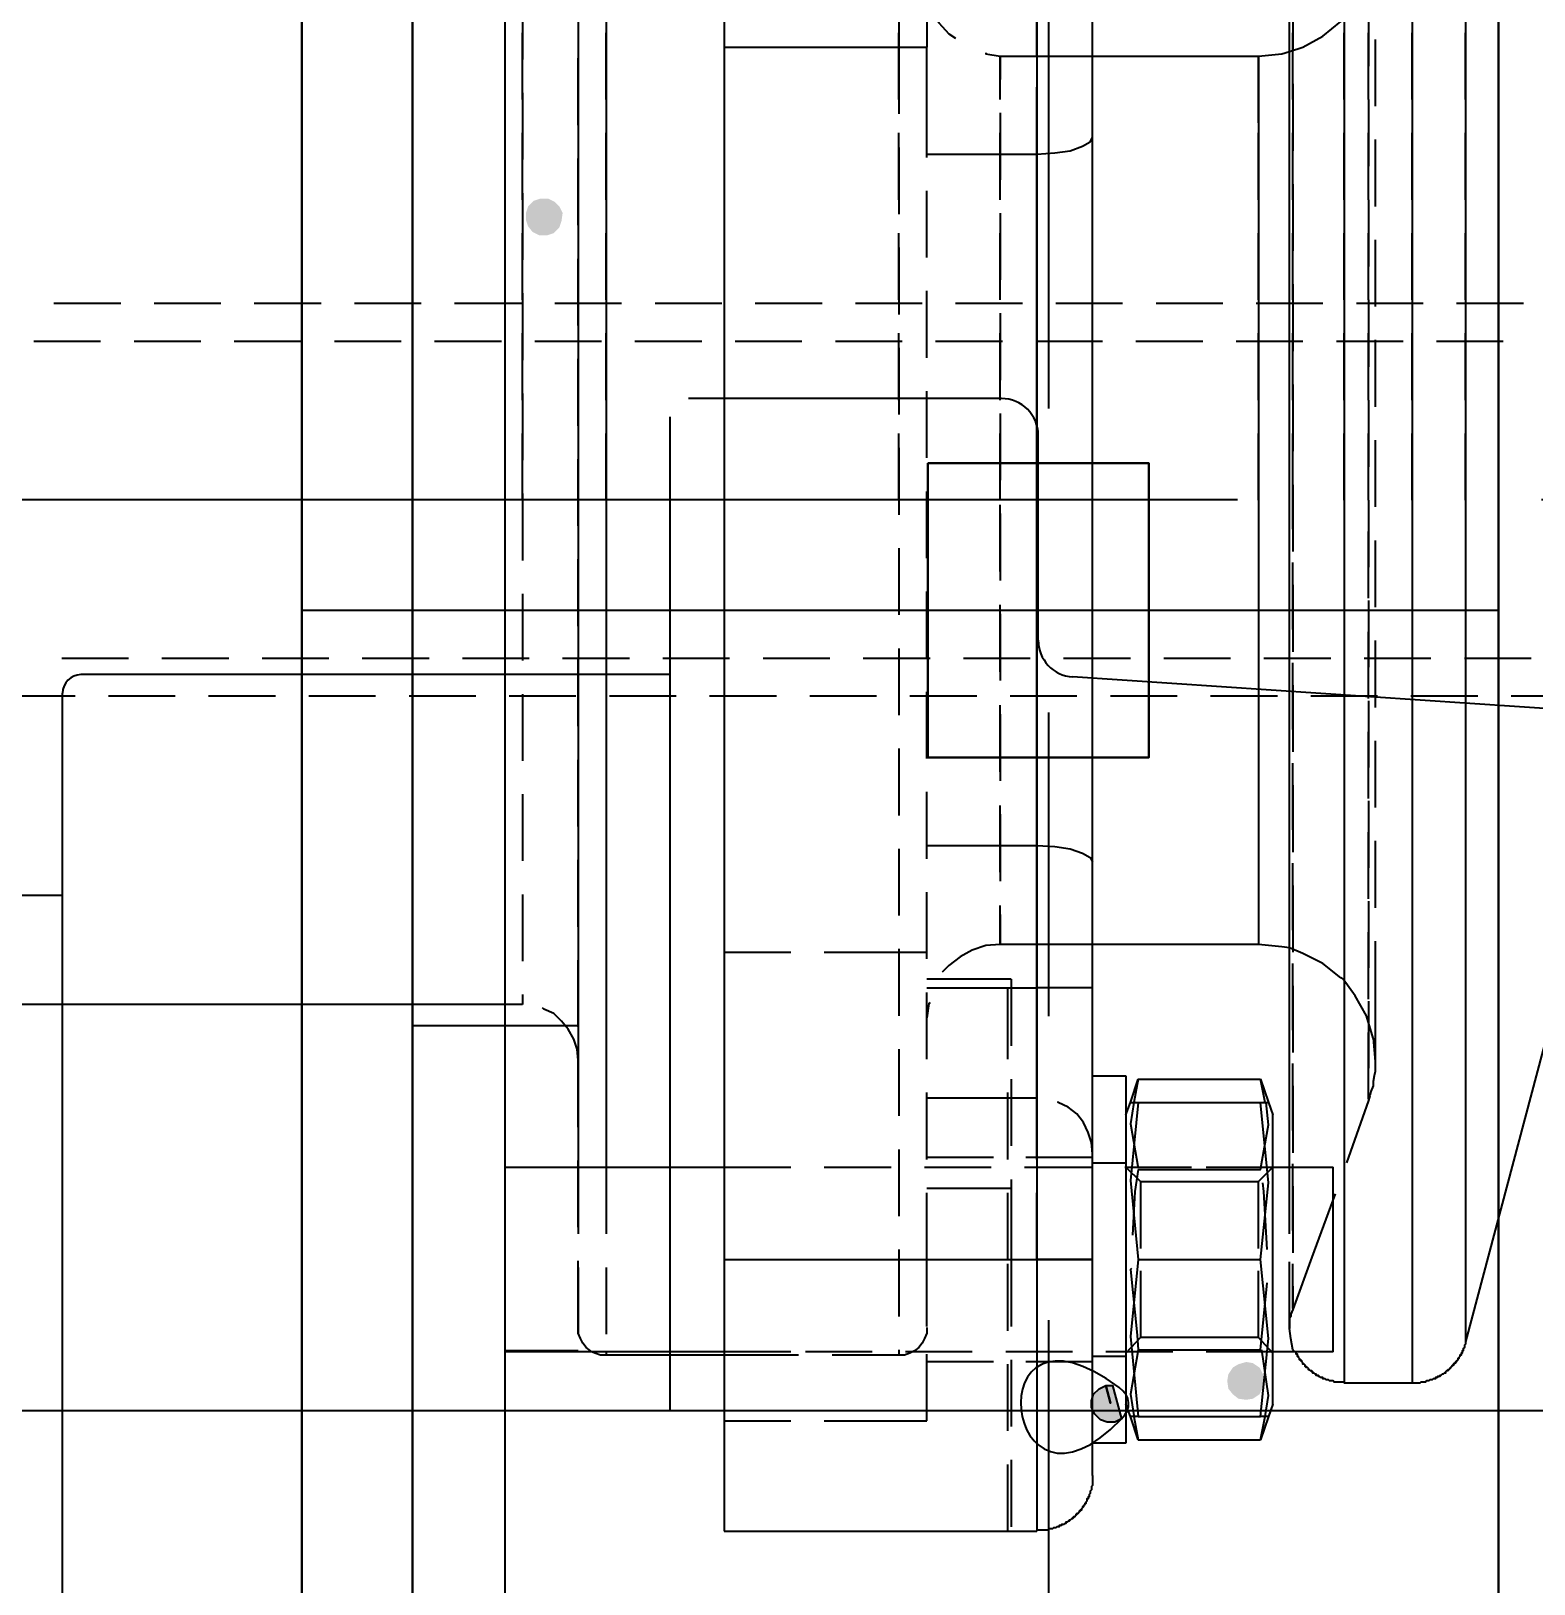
# Model space of a CAD drawing. Header units: inches. Extents: x 198356 to 209798, y -190593 to -183267.
# Drawn here: x 203785.8 to 203867.4, y -184411.7 to -184327.3 of the extents above; entities that cross this region are included whole.
import ezdxf

# ---------------------------------------------------------------- set-up
doc = ezdxf.new("R2010")
doc.units = ezdxf.units.IN
doc.header["$LTSCALE"] = 13
doc.linetypes.add('CENTER', pattern=[50.8, 31.75, -6.35, 6.35, -6.35])
doc.linetypes.add('CENTERX2', pattern=[101.6, 63.5, -12.7, 12.7, -12.7])
doc.layers.get('0').update_dxf_attribs({"color": 1, "linetype": 'CENTER'})
doc.layers.add('1', color=4, linetype='Continuous')
doc.layers.add('粗实线', color=4, linetype='Continuous')
for name, color, linetype, lineweight in [('1粗实线', 4, 'Continuous', 50), ('2细实线', 3, 'Continuous', 20), ('标注、文本', 3, 'Continuous', 25)]:
    doc.layers.add(name, color=color, linetype=linetype, lineweight=lineweight)
doc.styles.get("Standard").update_dxf_attribs({"font": 'gbenor.shx', "bigfont": 'gbcbig.shx'})
doc.dimstyles.new('英寸 1-10', dxfattribs={"dimscale": 14, "dimtxt": 3.5, "dimasz": 2, "dimexe": 1.5, "dimexo": 0.5, "dimgap": 0.5, "dimtad": 1, "dimtoh": 1, "dimdec": 0, "dimdsep": 46, "dimtxsty": 'Standard', "dimcen": 2.5, "dimclrd": 3, "dimclre": 3, "dimclrt": 3, "dimadec": 0, "dimazin": 2, "dimtfac": 1, "dimtdec": 0, "dimtmove": 0, "dimatfit": 2, "dimfxl": 1, "dimarcsym": 0})

# ---------------------------------------------------------------- blocks, each defined once
blk = doc.blocks.new('*U95')
at = {"layer": '1', "color": 1, "linetype": 'CENTERX2', "lineweight": -3, "ltscale": 0.1}
blk.add_line((-32.5, 0), (32.5, 0), dxfattribs=at)
at = {"layer": '粗实线', "lineweight": 30}
blk.add_lwpolyline([(1.5, 8), (13.5, 8), (13.5, -8), (1.5, -8)], close=True, dxfattribs=at)
blk = doc.blocks.new('*D101')
at = {"layer": '2细实线', "color": 3, "linetype": 'ByBlock', "lineweight": -2}
for p, q in [((204482.464, -183812.807), (204702.343, -183812.807)), ((204681.343, -183854.807), (204681.343, -185990.802)), ((204332.464, -186032.802), (204702.343, -186032.802)), ((201100.829, -188826.91), (201100.829, -188994.785)), ((199830.829, -188846.487), (199830.829, -188994.785)), ((201072.829, -188973.785), (199858.829, -188973.785))]:
    blk.add_line(p, q, dxfattribs=at)
at = {"layer": '2细实线', "color": 3, "linetype": 'ByBlock'}
for points in [[(204674.343, -183854.807), (204688.343, -183854.807), (204681.343, -183812.807)], [(204674.343, -185990.802), (204688.343, -185990.802), (204681.343, -186032.802)], [(199858.829, -188969.118), (199858.829, -188978.452), (199830.829, -188973.785)], [(201072.829, -188969.118), (201072.829, -188978.452), (201100.829, -188973.785)]]:
    blk.add_solid(points, dxfattribs=at)
at = {"layer": 'Defpoints', "color": 0, "linetype": 'ByBlock'}
for p in [(204475.464, -183812.807), (204325.464, -186032.802), (204681.343, -186032.802), (201100.829, -188819.91), (199830.829, -188839.487), (199830.829, -188973.785)]:
    blk.add_point(p, dxfattribs=at)
at = {"layer": '2细实线', "color": 3, "linetype": 'ByBlock', "insert": (204636.061, -185152.306), "char_height": 73.5, "attachment_point": 5, "rotation": 90}
blk.add_mtext('2220 [87]', dxfattribs=at)
at = {"layer": '2细实线', "color": 3, "linetype": 'ByBlock', "insert": (200465.829, -188941.264), "char_height": 49, "attachment_point": 5}
blk.add_mtext('1270 [50]', dxfattribs=at)
blk = doc.blocks.new('A$C1E121E43')
at = {"layer": '1', "ltscale": 5}
for points in [[(127.535, 87.686), (127.172, 87.867), (126.93, 88.169), (126.809, 88.532), (126.809, 88.895), (126.93, 89.258), (127.232, 89.56), (127.595, 89.681), (128.018, 89.681), (128.381, 89.5), (128.623, 89.258), (128.805, 88.895), (128.744, 88.472), (128.623, 88.109), (128.321, 87.806), (127.958, 87.686), (127.535, 87.686), (127.777, 88.714)], [(165.512, 26.366), (165.935, 26.487), (166.298, 26.427), (166.661, 26.185), (166.842, 25.822), (166.902, 25.459), (166.842, 25.096), (166.661, 24.733), (166.298, 24.491), (165.935, 24.431), (165.512, 24.491), (165.209, 24.733), (164.967, 25.036), (164.907, 25.459), (164.967, 25.822), (165.209, 26.185), (165.512, 26.366), (165.935, 25.459)], [(158.315, 25.217), (158.678, 25.217), (159.162, 23.403), (158.799, 23.222), (158.376, 23.222), (158.013, 23.342), (157.711, 23.645), (157.529, 24.008), (157.529, 24.371), (157.65, 24.733), (157.953, 25.036), (158.315, 25.217), (158.557, 24.25)]]:
    blk.add_hatch(color=256, dxfattribs=at).paths.add_polyline_path(points, flags=16)
for p, q in [((154.566, 114.596), (154.566, 32.051)), ((157.59, 32.051), (157.59, 114.596)), ((148.579, 110.726), (148.579, 97.905)), ((147.067, 109.577), (147.067, 97.905)), ((154.566, 97.543), (154.566, 101.171)), ((154.566, 97.361), (154.566, 100.99)), ((137.573, 97.905), (148.579, 97.905)), ((157.59, 97.422), (166.6, 97.422)), ((154.566, 92.1), (154.566, 95.728)), ((154.566, 91.919), (154.566, 95.547)), ((148.579, 86.476), (148.579, 90.104)), ((154.566, 86.476), (154.566, 90.104)), ((129.651, 82.787), (129.651, 86.416)), ((148.579, 81.034), (148.579, 84.662)), ((154.566, 81.034), (154.566, 84.662)), ((101.169, 83.997), (104.797, 83.997)), ((106.611, 83.997), (110.239, 83.997)), ((112.054, 83.997), (115.682, 83.997)), ((117.496, 83.997), (121.125, 83.997)), ((122.939, 83.997), (126.567, 83.997)), ((128.381, 83.997), (132.01, 83.997)), ((133.824, 83.997), (137.452, 83.997)), ((139.266, 83.997), (142.895, 83.997)), ((144.709, 83.997), (148.337, 83.997)), ((150.152, 83.997), (153.78, 83.997)), ((155.594, 83.997), (159.222, 83.997)), ((161.037, 83.997), (164.665, 83.997)), ((166.479, 83.997), (170.108, 83.997)), ((171.922, 83.997), (175.55, 83.997)), ((177.364, 83.997), (180.993, 83.997)), ((100.08, 81.941), (103.708, 81.941)), ((105.523, 81.941), (109.151, 81.941)), ((110.965, 81.941), (114.594, 81.941)), ((116.408, 81.941), (120.036, 81.941)), ((121.85, 81.941), (125.479, 81.941)), ((127.293, 81.941), (130.921, 81.941)), ((132.735, 81.941), (136.364, 81.941)), ((138.178, 81.941), (141.806, 81.941)), ((143.62, 81.941), (147.249, 81.941)), ((149.063, 81.941), (152.691, 81.941)), ((154.506, 81.941), (158.134, 81.941)), ((159.948, 81.941), (163.576, 81.941)), ((165.391, 81.941), (169.019, 81.941)), ((170.833, 81.941), (174.462, 81.941)), ((176.276, 81.941), (179.904, 81.941)), ((148.579, 75.591), (148.579, 79.219)), ((154.566, 75.591), (154.566, 79.219)), ((131.163, 73.293), (131.163, 76.921)), ((147.067, 73.293), (147.067, 76.921)), ((168.475, 73.293), (168.475, 76.921)), ((171.257, 73.293), (171.257, 76.921)), ((174.945, 73.293), (174.945, 76.921)), ((177.848, 73.293), (177.848, 76.921)), ((148.579, 70.148), (148.579, 73.777)), ((154.566, 70.148), (154.566, 73.777)), ((168.475, 71.721), (168.475, 73.293)), ((148.579, 64.706), (148.579, 68.334)), ((154.566, 64.706), (154.566, 68.334)), ((105.22, 64.706), (101.592, 64.706)), ((110.663, 64.706), (107.034, 64.706)), ((116.105, 64.706), (112.477, 64.706)), ((121.548, 64.706), (117.92, 64.706)), ((126.99, 64.706), (123.362, 64.706)), ((132.433, 64.706), (128.805, 64.706)), ((137.876, 64.706), (134.247, 64.706)), ((143.318, 64.706), (139.69, 64.706)), ((148.761, 64.706), (145.132, 64.706)), ((154.203, 64.706), (150.575, 64.706)), ((159.646, 64.706), (156.017, 64.706)), ((165.088, 64.706), (161.46, 64.706)), ((170.531, 64.706), (166.902, 64.706)), ((175.973, 64.706), (172.345, 64.706)), ((181.416, 64.706), (177.788, 64.706)), ((102.318, 62.65), (98.689, 62.65)), ((107.76, 62.65), (104.132, 62.65)), ((113.203, 62.65), (109.574, 62.65)), ((118.645, 62.65), (115.017, 62.65)), ((124.088, 62.65), (120.459, 62.65)), ((129.53, 62.65), (125.902, 62.65)), ((134.973, 62.65), (131.345, 62.65)), ((140.415, 62.65), (136.787, 62.65)), ((145.858, 62.65), (142.23, 62.65)), ((151.301, 62.65), (147.672, 62.65)), ((148.579, 59.263), (148.579, 62.892)), ((156.743, 62.65), (153.115, 62.65)), ((154.566, 59.263), (154.566, 62.892)), ((162.186, 62.65), (158.557, 62.65)), ((167.628, 62.65), (164, 62.65)), ((173.071, 62.65), (169.442, 62.65)), ((178.513, 62.65), (174.885, 62.65)), ((183.956, 62.65), (180.327, 62.65)), ((148.579, 53.821), (148.579, 57.449)), ((154.566, 53.821), (154.566, 57.449)), ((148.579, 48.378), (148.579, 52.007)), ((154.566, 48.378), (154.566, 52.007)), ((172.587, 48.076), (172.587, 49.83)), ((154.566, 49.104), (154.566, 45.476)), ((166.6, 49.164), (157.59, 49.164)), ((137.573, 48.741), (141.202, 48.741)), ((153.175, 47.29), (153.175, 43.661)), ((172.587, 46.201), (172.587, 48.076)), ((148.579, 42.936), (148.579, 46.564)), ((154.566, 42.936), (154.566, 46.564)), ((120.641, 45.899), (77.463, 45.899)), ((182.686, 45.778), (177.848, 27.576)), ((154.566, 43.661), (154.566, 40.033)), ((153.175, 41.847), (153.175, 38.219)), ((157.59, 42.029), (159.404, 42.029)), ((159.646, 40.577), (160.069, 41.847)), ((160.069, 41.847), (159.827, 40.577)), ((160.069, 41.847), (166.721, 41.847)), ((166.721, 41.847), (167.144, 40.577)), ((166.963, 40.577), (166.721, 41.847)), ((148.579, 37.493), (148.579, 41.121)), ((152.994, 37.493), (152.994, 41.121)), ((154.566, 37.493), (154.566, 41.121)), ((159.404, 39.912), (159.646, 40.577)), ((159.646, 40.577), (160.069, 40.577)), ((160.069, 40.577), (166.721, 40.577)), ((166.721, 40.577), (167.144, 40.577)), ((167.144, 40.577), (167.386, 39.912)), ((172.587, 40.698), (171.377, 37.312)), ((148.579, 37.614), (152.208, 37.614)), ((157.59, 37.312), (159.404, 37.312)), ((125.66, 37.07), (137.573, 37.07)), ((137.573, 37.07), (141.202, 37.07)), ((143.016, 37.07), (146.644, 37.07)), ((148.458, 37.07), (152.087, 37.07)), ((153.901, 37.07), (157.529, 37.07)), ((159.343, 37.07), (162.972, 37.07)), ((159.404, 37.07), (160.19, 36.284)), ((166.6, 36.284), (167.386, 37.07)), ((167.386, 37.07), (170.652, 37.07)), ((170.652, 32.051), (170.652, 37.07)), ((148.579, 32.051), (148.579, 35.679)), ((152.994, 32.051), (152.994, 35.679)), ((154.566, 32.051), (154.566, 35.679)), ((168.293, 33.441), (168.293, 33.744)), ((137.573, 32.051), (141.202, 32.051)), ((137.573, 32.051), (141.202, 32.051)), ((153.175, 32.051), (154.566, 32.051)), ((170.652, 27.031), (170.652, 32.051)), ((166.721, 27.152), (167.084, 30.781)), ((137.573, 27.031), (125.66, 27.031)), ((131.163, 27.031), (131.163, 26.85)), ((145.616, 27.031), (141.988, 27.031)), ((151.059, 27.031), (147.43, 27.031)), ((156.501, 27.031), (152.873, 27.031)), ((161.944, 27.031), (158.315, 27.031)), ((160.19, 27.817), (159.404, 26.971)), ((167.386, 27.031), (163.758, 27.031)), ((167.386, 26.971), (166.6, 27.817)), ((170.652, 27.031), (167.386, 27.031)), ((137.573, 26.85), (131.163, 26.85)), ((147.067, 26.85), (143.439, 26.85)), ((157.59, 26.487), (153.961, 26.487)), ((159.404, 26.789), (157.59, 26.789)), ((174.945, 25.338), (171.257, 25.338)), ((159.646, 23.524), (159.404, 24.189)), ((167.386, 24.189), (167.144, 23.524)), ((137.573, 23.282), (141.202, 23.282)), ((160.069, 22.254), (159.646, 23.524)), ((160.069, 23.524), (159.646, 23.524)), ((159.827, 23.524), (160.069, 22.254)), ((167.144, 23.524), (166.721, 22.254)), ((166.721, 22.254), (166.963, 23.524)), ((167.144, 23.524), (166.721, 23.524)), ((159.404, 22.073), (157.59, 22.073)), ((160.069, 22.254), (166.721, 22.254)), ((137.573, 17.295), (154.566, 17.295))]:
    blk.add_line(p, q, dxfattribs=at)
at = {"layer": '1', "color": 1, "linetype": 'CENTERX2', "lineweight": -3, "ltscale": 0.1}
blk.add_line((429.623, 73.323), (0, 73.323), dxfattribs=at)
at = {"layer": '1', "ltscale": 5}
for points in [[(120.641, 141.688), (120.641, 0.302), (120.641, 0)], [(125.66, 141.688), (125.66, 0.302), (125.66, 0)], [(171.257, 121.308), (171.257, 25.399), (171.257, 25.338)], [(174.945, 121.308), (174.945, 25.399), (174.945, 25.338)], [(177.848, 119.071), (177.848, 27.697), (177.848, 27.576)], [(129.651, 109.577), (129.651, 39.307), (129.651, 37.07)], [(131.163, 109.577), (131.163, 39.126), (131.163, 37.07)], [(168.293, 37.07), (168.293, 108.307), (168.293, 109.577)], [(137.573, 103.711), (137.573, 100.082), (137.573, 97.905)], [(148.579, 101.473), (148.7, 100.687), (148.882, 99.901), (149.244, 99.236), (149.789, 98.631), (150.152, 98.389)], [(168.475, 101.352), (168.475, 100.929), (168.475, 97.966), (168.475, 97.724)], [(126.628, 100.506), (126.628, 100.687), (126.628, 100.385), (126.628, 99.78), (126.628, 98.813), (126.628, 97.543), (126.628, 97.24)], [(154.566, 100.929), (154.566, 100.385), (154.566, 98.51), (154.566, 97.301)], [(172.587, 100.506), (172.587, 100.445), (172.587, 98.571), (172.587, 96.877)], [(168.293, 97.664), (169.019, 97.905), (170.108, 98.51), (171.075, 99.296), (171.317, 99.599)], [(126.628, 95.063), (126.628, 96.031), (126.628, 97.543), (126.628, 98.692)], [(131.163, 95.063), (131.163, 95.426), (131.163, 98.692)], [(137.573, 97.905), (137.573, 32.051), (154.566, 32.051)], [(147.067, 95.063), (147.067, 95.426), (147.067, 98.692)], [(147.067, 97.905), (147.067, 95.426), (147.067, 94.277)], [(148.579, 91.919), (148.579, 95.547), (148.579, 97.905)], [(168.475, 95.063), (168.475, 97.966), (168.475, 98.692)], [(171.257, 95.063), (171.257, 95.91), (171.257, 98.692)], [(172.587, 95.063), (172.587, 96.394), (172.587, 98.571), (172.587, 98.692)], [(172.95, 98.329), (172.95, 96.454), (172.95, 94.7)], [(174.945, 95.063), (174.945, 95.91), (174.945, 98.692)], [(177.848, 95.063), (177.848, 95.124), (177.848, 98.329), (177.848, 98.692)], [(129.651, 93.672), (129.651, 96.877), (129.651, 97.301)], [(151.784, 97.603), (151.784, 97.543), (152.57, 97.422)], [(152.57, 95.063), (152.57, 95.245), (152.57, 96.273), (152.57, 96.998), (152.57, 97.361), (152.57, 97.422), (152.57, 97.18), (152.57, 96.636), (152.57, 96.152)], [(152.57, 97.422), (156.199, 97.422), (157.59, 97.422)], [(166.6, 97.422), (167.87, 97.543), (168.293, 97.664)], [(166.6, 93.793), (166.6, 93.975), (166.6, 95.063), (166.6, 95.245), (166.6, 96.273), (166.6, 96.998), (166.6, 97.361), (166.6, 97.422)], [(166.6, 97.422), (166.6, 49.225), (166.6, 49.164)], [(126.628, 95.426), (126.628, 94.217), (126.628, 92.161), (126.628, 91.798)], [(154.566, 95.487), (154.566, 93.914), (154.566, 91.858)], [(168.475, 95.91), (168.475, 94.761), (168.475, 92.281)], [(172.587, 95.063), (172.587, 94.035), (172.587, 91.435)], [(152.57, 94.338), (152.57, 93.249), (152.57, 91.556), (152.57, 90.709)], [(126.628, 89.621), (126.628, 89.923), (126.628, 92.161), (126.628, 93.249)], [(131.163, 89.621), (131.163, 91.979), (131.163, 93.249)], [(147.067, 89.621), (147.067, 91.979), (147.067, 93.249)], [(152.57, 89.621), (152.57, 90.649), (152.57, 92.402), (152.57, 93.249)], [(154.566, 88.472), (154.566, 89.258), (154.566, 89.379), (154.566, 92.1), (155.534, 92.161), (156.38, 92.281), (157.045, 92.523), (157.469, 92.765), (157.59, 93.007)], [(166.6, 89.621), (166.6, 90.649), (166.6, 92.402), (166.6, 93.249)], [(168.475, 89.621), (168.475, 91.435), (168.475, 93.249)], [(171.257, 89.621), (171.257, 92.342), (171.257, 93.249)], [(172.587, 89.621), (172.587, 91.435), (172.587, 93.249)], [(172.95, 92.886), (172.95, 91.979), (172.95, 89.439), (172.95, 89.258)], [(174.945, 89.621), (174.945, 92.342), (174.945, 93.249)], [(177.848, 89.621), (177.848, 91.737), (177.848, 93.249)], [(147.067, 92.463), (147.067, 91.979), (147.067, 88.835)], [(148.579, 92.1), (152.208, 92.1), (154.566, 92.1)], [(129.651, 88.23), (129.651, 90.104), (129.651, 91.858)], [(168.475, 90.467), (168.475, 87.988), (168.475, 86.839)], [(126.628, 89.984), (126.628, 89.923), (126.628, 87.444), (126.628, 86.355)], [(154.566, 90.044), (154.566, 88.472), (154.566, 86.416)], [(172.587, 89.621), (172.587, 88.714), (172.587, 85.992)], [(152.57, 88.895), (152.57, 87.504), (152.57, 85.267)], [(126.628, 84.178), (126.628, 84.843), (126.628, 87.444), (126.628, 87.806)], [(131.163, 84.178), (131.163, 84.722), (131.163, 87.806)], [(147.067, 84.178), (147.067, 84.722), (147.067, 87.806)], [(152.57, 84.178), (152.57, 86.355), (152.57, 87.806)], [(166.6, 84.178), (166.6, 86.355), (166.6, 87.806)], [(168.475, 84.178), (168.475, 84.42), (168.475, 87.806)], [(171.257, 84.178), (171.257, 84.964), (171.257, 87.806)], [(172.587, 84.178), (172.587, 85.811), (172.587, 87.806)], [(174.945, 84.178), (174.945, 84.964), (174.945, 87.806)], [(177.848, 84.178), (177.848, 84.541), (177.848, 87.806)], [(147.067, 87.02), (147.067, 84.722), (147.067, 83.392)], [(154.566, 83.815), (154.566, 86.476), (154.566, 87.444)], [(172.95, 87.444), (172.95, 86.718), (172.95, 83.936), (172.95, 83.815)], [(126.628, 84.541), (126.628, 82.062), (126.628, 80.913)], [(154.566, 84.601), (154.566, 82.485), (154.566, 80.973)], [(168.475, 85.025), (168.475, 84.42), (168.475, 81.396)], [(172.587, 84.178), (172.587, 82.787), (172.587, 80.55)], [(152.57, 83.452), (152.57, 82.727), (152.57, 80.126), (152.57, 79.824)], [(126.628, 78.736), (126.628, 79.219), (126.628, 82.062), (126.628, 82.364)], [(131.163, 78.736), (131.163, 80.973), (131.163, 82.364)], [(147.067, 78.736), (147.067, 80.973), (147.067, 82.364)], [(152.57, 78.736), (152.57, 78.796), (152.57, 81.457), (152.57, 82.364)], [(154.566, 78.373), (154.566, 80.247), (154.566, 82.001)], [(166.6, 78.736), (166.6, 78.796), (166.6, 81.457), (166.6, 82.364)], [(168.475, 78.736), (168.475, 80.731), (168.475, 82.364)], [(171.257, 78.736), (171.257, 81.094), (171.257, 82.364)], [(172.587, 78.736), (172.587, 79.703), (172.587, 82.364)], [(172.95, 82.001), (172.95, 80.973), (172.95, 78.373)], [(174.945, 78.736), (174.945, 81.094), (174.945, 82.364)], [(177.848, 78.736), (177.848, 80.852), (177.848, 82.364)], [(147.067, 81.578), (147.067, 80.973), (147.067, 77.949)], [(129.651, 77.345), (129.651, 79.038), (129.651, 80.973)], [(168.475, 79.582), (168.475, 77.042), (168.475, 75.954)], [(126.628, 79.098), (126.628, 76.317), (126.628, 75.47)], [(154.566, 79.159), (154.566, 76.075), (154.566, 75.531)], [(172.587, 78.736), (172.587, 76.498), (172.587, 75.107)], [(152.57, 78.01), (152.57, 77.466), (152.57, 74.684), (152.57, 74.382)], [(126.628, 73.293), (126.628, 76.317), (126.628, 76.921)], [(152.57, 73.293), (152.57, 76.075), (152.57, 76.921)], [(166.6, 73.293), (166.6, 76.075), (166.6, 76.921)], [(172.587, 73.293), (172.587, 76.498), (172.587, 76.921)], [(147.067, 76.135), (147.067, 73.293), (147.067, 72.507)], [(154.566, 72.93), (154.566, 73.837), (154.566, 76.559)], [(172.95, 76.559), (172.95, 74.865), (172.95, 72.93)], [(129.651, 71.902), (129.651, 75.228), (129.651, 75.531)], [(126.628, 73.656), (126.628, 73.293), (126.628, 70.33), (126.628, 70.027)], [(154.566, 73.716), (154.566, 72.809), (154.566, 70.088)], [(168.475, 74.14), (168.475, 73.293), (168.475, 70.511)], [(152.57, 69.423), (152.57, 70.572), (152.57, 73.051)], [(152.57, 72.567), (152.57, 71.963), (152.57, 69.181), (152.57, 68.939)], [(172.587, 73.293), (172.587, 70.148), (172.587, 69.665)], [(154.566, 67.488), (154.566, 70.572), (154.566, 71.116)], [(172.587, 67.971), (172.587, 70.148), (172.587, 71.6)], [(172.95, 71.116), (172.95, 68.697), (172.95, 67.488)], [(129.651, 66.46), (129.651, 67.609), (129.651, 70.088)], [(147.067, 70.693), (147.067, 69.483), (147.067, 67.064)], [(168.475, 66.278), (168.475, 69.604), (168.475, 69.907)], [(168.475, 68.697), (168.475, 65.915), (168.475, 65.069)], [(126.628, 68.213), (126.628, 67.427), (126.628, 64.585)], [(152.57, 63.98), (152.57, 65.19), (152.57, 67.609)], [(154.566, 68.274), (154.566, 66.339), (154.566, 64.645)], [(172.587, 67.85), (172.587, 66.943), (172.587, 64.222)], [(152.57, 67.125), (152.57, 66.52), (152.57, 63.92), (152.57, 63.496)], [(172.587, 62.529), (172.587, 63.859), (172.587, 66.157)], [(147.067, 65.25), (147.067, 61.924), (147.067, 61.622)], [(154.566, 62.045), (154.566, 64.162), (154.566, 65.673)], [(172.95, 65.673), (172.95, 62.71), (172.95, 62.045)], [(129.651, 61.017), (129.651, 63.859), (129.651, 64.645)], [(168.475, 60.836), (168.475, 62.226), (168.475, 64.464)], [(126.628, 62.771), (126.628, 61.803), (126.628, 59.203), (126.628, 59.142)], [(154.566, 62.831), (154.566, 60.17), (154.566, 59.203)], [(168.475, 63.255), (168.475, 62.226), (168.475, 59.626)], [(152.57, 58.538), (152.57, 60.291), (152.57, 62.166)], [(152.57, 61.682), (152.57, 61.44), (152.57, 59.142), (152.57, 58.054)], [(172.587, 62.408), (172.587, 60.836), (172.587, 58.78)], [(154.566, 56.603), (154.566, 58.175), (154.566, 60.231)], [(172.587, 57.086), (172.587, 57.933), (172.587, 60.715)], [(172.95, 60.231), (172.95, 59.929), (172.95, 57.207), (172.95, 56.603)], [(129.651, 55.574), (129.651, 56.542), (129.651, 59.203)], [(147.067, 59.808), (147.067, 58.235), (147.067, 56.179)], [(168.475, 55.393), (168.475, 58.659), (168.475, 59.021)], [(154.566, 58.175), (154.566, 57.389), (154.566, 57.268), (154.566, 54.546), (155.534, 54.486), (156.38, 54.365), (157.045, 54.123), (157.469, 53.881), (157.59, 53.639)], [(168.475, 57.812), (168.475, 55.212), (168.475, 54.184)], [(126.628, 57.328), (126.628, 56.723), (126.628, 54.486), (126.628, 53.7)], [(152.57, 53.095), (152.57, 54.244), (152.57, 55.998), (152.57, 56.723)], [(172.587, 56.965), (172.587, 55.212), (172.587, 53.337)], [(152.57, 56.24), (152.57, 55.091), (152.57, 53.397), (152.57, 52.611)], [(172.587, 51.644), (172.587, 52.611), (172.587, 55.212), (172.587, 55.272)], [(147.067, 54.365), (147.067, 51.22), (147.067, 50.737)], [(148.579, 54.546), (152.208, 54.546), (154.566, 54.546), (154.566, 50.918)], [(154.566, 51.16), (154.566, 52.732), (154.566, 54.788)], [(172.95, 54.788), (172.95, 54.667), (172.95, 52.309), (172.95, 51.16)], [(129.651, 50.132), (129.651, 53.095), (129.651, 53.76)], [(168.475, 49.951), (168.475, 51.886), (168.475, 53.579)], [(168.475, 52.369), (168.475, 51.886), (168.475, 48.741)], [(126.628, 51.886), (126.628, 50.616), (126.628, 49.104), (126.628, 48.257)], [(172.587, 51.523), (172.587, 50.253), (172.587, 48.076), (172.587, 47.894)], [(152.57, 50.797), (152.57, 50.011), (152.57, 49.467), (152.57, 49.225), (152.57, 49.285), (152.57, 49.648), (152.57, 50.374), (152.57, 51.281)], [(152.57, 49.164), (151.784, 49.104), (151.059, 48.862), (150.393, 48.499), (149.789, 48.015), (149.426, 47.653)], [(157.59, 49.164), (153.961, 49.164), (152.57, 49.164)], [(154.566, 45.717), (154.566, 46.201), (154.566, 48.136), (154.566, 49.346)], [(168.293, 48.983), (167.87, 49.043), (166.6, 49.164)], [(172.829, 44.085), (172.466, 45.294), (171.861, 46.383), (171.196, 47.29), (171.075, 47.35), (170.108, 48.136), (169.019, 48.681), (168.293, 48.983)], [(172.95, 49.346), (172.95, 48.318), (172.95, 46.685), (172.95, 45.717), (172.95, 45.294), (172.95, 44.266)], [(129.651, 44.689), (129.651, 46.564), (129.651, 48.318)], [(143.016, 48.741), (146.644, 48.741), (148.579, 48.741)], [(147.067, 48.922), (147.067, 47.894), (147.067, 45.294)], [(168.475, 44.508), (168.475, 45.717), (168.475, 48.136)], [(153.175, 47.29), (149.547, 47.29), (148.579, 47.29)], [(126.628, 46.443), (126.628, 46.262), (126.628, 45.959), (126.628, 45.899)], [(148.579, 46.806), (152.208, 46.806), (154.566, 46.806)], [(152.994, 42.936), (152.994, 46.564), (152.994, 46.806)], [(154.566, 46.806), (154.566, 45.052), (154.566, 43.601), (154.566, 43.178)], [(157.59, 46.806), (157.227, 46.806), (156.501, 46.806), (155.836, 46.806), (155.171, 46.806), (154.566, 46.806)], [(168.475, 46.927), (168.475, 45.717), (168.475, 43.299)], [(126.628, 45.899), (122.999, 45.899), (120.641, 45.899)], [(129.651, 42.875), (129.591, 43.48), (129.409, 44.024), (129.107, 44.568), (128.744, 44.992), (128.321, 45.415), (127.777, 45.657), (127.716, 45.717)], [(148.761, 46.02), (148.7, 45.959), (148.579, 45.173)], [(172.587, 46.08), (172.587, 44.508), (172.587, 43.178), (172.587, 42.452)], [(125.66, 44.75), (122.032, 44.75), (120.641, 44.75)], [(129.651, 44.75), (126.023, 44.75), (125.66, 44.75)], [(154.566, 41.363), (154.566, 41.061), (154.566, 40.819), (154.566, 40.94), (154.566, 41.363), (154.566, 42.15), (154.566, 43.178), (154.566, 43.903)], [(172.587, 40.759), (172.587, 40.819), (172.587, 41.303), (172.587, 42.089), (172.587, 43.178), (172.587, 44.387)], [(172.829, 44.085), (172.95, 42.815), (172.95, 42.573), (172.95, 42.27), (172.889, 42.029), (172.829, 41.726), (172.829, 41.484), (172.708, 41.182), (172.647, 40.94), (172.587, 40.698)], [(172.95, 44.266), (172.95, 43.48), (172.95, 42.996), (172.95, 42.815)], [(147.067, 43.48), (147.067, 41.847), (147.067, 39.852)], [(129.651, 39.247), (129.651, 40.88), (129.651, 42.875)], [(168.475, 39.065), (168.475, 40.335), (168.475, 42.694)], [(159.404, 42.029), (159.404, 22.314), (159.404, 22.073)], [(168.475, 41.484), (168.475, 40.335), (168.475, 37.977), (168.475, 37.856)], [(154.566, 40.819), (150.938, 40.819), (148.579, 40.819)], [(157.59, 37.795), (157.529, 38.4), (157.348, 38.944), (157.106, 39.489), (156.743, 39.973), (156.259, 40.335), (155.715, 40.577), (155.715, 40.638)], [(159.827, 40.577), (159.646, 39.428), (160.069, 37.009)], [(160.069, 40.577), (159.646, 36.344), (160.069, 32.051), (166.721, 32.051), (167.144, 36.223), (166.721, 40.577)], [(160.069, 36.949), (163.697, 36.949), (166.721, 36.949), (167.144, 39.368), (167.023, 40.577)], [(167.386, 32.051), (167.386, 39.791), (167.386, 39.912)], [(147.067, 38.037), (147.067, 36.647), (147.067, 34.409)], [(154.566, 38.219), (154.566, 34.59), (154.566, 32.051)], [(129.651, 33.804), (129.651, 34.046), (129.651, 36.042), (129.651, 37.433)], [(153.961, 37.614), (154.022, 37.614), (157.59, 37.614)], [(168.475, 33.623), (168.475, 34.046), (168.475, 35.86), (168.475, 37.251)], [(129.651, 37.07), (129.651, 36.828), (129.651, 34.59), (129.651, 33.441)], [(131.163, 37.07), (131.163, 36.647), (131.163, 34.409), (131.163, 33.441)], [(153.175, 36.405), (153.175, 32.776), (153.175, 32.051), (154.566, 32.051)], [(160.069, 36.949), (159.888, 35.739), (159.767, 33.381)], [(160.19, 36.284), (160.19, 36.042), (160.19, 35.498), (160.19, 34.711), (160.19, 33.744), (160.19, 32.655)], [(160.19, 36.284), (163.818, 36.284), (166.6, 36.284)], [(163.758, 37.07), (164.786, 37.07), (167.386, 37.07)], [(166.6, 32.655), (166.6, 33.26), (166.6, 33.744), (166.6, 34.711), (166.6, 35.498), (166.6, 36.042), (166.6, 36.284)], [(168.293, 33.744), (168.293, 34.046), (168.293, 36.042), (168.293, 37.07)], [(148.579, 35.921), (152.208, 35.921), (153.175, 35.921)], [(167.084, 32.595), (166.902, 35.739), (166.842, 36.223)], [(168.475, 36.042), (168.475, 35.86), (168.475, 34.046), (168.475, 32.534), (168.475, 32.413)], [(170.773, 35.618), (169.503, 32.172), (168.475, 29.329)], [(147.067, 32.595), (147.067, 32.474), (147.067, 30.781), (147.067, 29.39), (147.067, 28.966)], [(129.651, 28.422), (129.651, 28.362), (129.651, 28.483), (129.651, 28.966), (129.651, 29.813), (129.651, 30.902), (129.651, 31.99)], [(129.651, 31.627), (129.651, 30.962), (129.651, 29.571), (129.651, 28.483), (129.651, 27.999)], [(131.163, 31.627), (131.163, 30.781), (131.163, 29.39), (131.163, 28.241), (131.163, 27.999)], [(137.573, 32.051), (137.573, 17.477), (137.573, 17.295)], [(143.016, 32.051), (146.644, 32.051), (148.579, 32.051)], [(143.016, 32.051), (146.644, 32.051), (148.579, 32.051)], [(148.579, 28.422), (148.579, 28.725), (148.579, 30.357), (148.579, 32.051)], [(152.994, 32.051), (156.622, 32.051), (157.59, 32.051)], [(152.994, 28.18), (152.994, 29.813), (152.994, 31.809)], [(153.175, 32.051), (153.175, 29.874), (153.175, 28.422)], [(157.59, 32.051), (157.529, 32.051), (157.348, 32.051), (157.106, 32.051), (156.743, 32.051), (156.259, 32.051), (155.715, 32.051), (155.171, 32.051), (154.566, 32.051)], [(157.59, 32.051), (157.529, 32.051), (157.348, 32.051), (157.106, 32.051), (156.743, 32.051), (156.259, 32.051), (155.715, 32.051), (155.171, 32.051), (154.566, 32.051)], [(154.566, 32.051), (154.566, 29.874), (154.566, 28.422)], [(157.59, 32.051), (155.171, 32.051), (154.566, 32.051)], [(154.566, 32.051), (154.566, 17.477), (154.566, 17.295)], [(157.59, 20.319), (157.59, 29.995), (157.59, 32.051)], [(160.069, 32.051), (159.646, 27.878), (160.069, 23.524)], [(159.706, 31.567), (159.646, 31.506), (160.009, 27.938), (160.069, 27.152)], [(160.069, 23.524), (166.721, 23.524), (167.144, 27.757), (166.721, 32.051)], [(160.19, 31.446), (160.19, 30.841), (160.19, 30.357), (160.19, 29.39), (160.19, 28.604), (160.19, 28.059), (160.19, 27.817)], [(166.6, 27.817), (166.6, 28.059), (166.6, 28.604), (166.6, 29.39), (166.6, 30.357), (166.6, 31.446)], [(167.386, 24.189), (167.386, 30.478), (167.386, 32.051)], [(168.475, 29.329), (168.414, 29.208), (168.354, 29.087), (168.354, 28.966), (168.293, 28.846), (168.293, 28.725), (168.293, 28.604), (168.293, 28.483), (168.293, 28.301), (168.293, 28.483), (168.293, 28.966), (168.293, 29.753), (168.293, 30.902), (168.293, 31.93)], [(168.475, 30.599), (168.475, 30.357), (168.475, 29.692), (168.475, 29.39), (168.475, 29.692), (168.475, 30.357), (168.475, 31.264), (168.475, 31.809)], [(130.377, 27.031), (130.316, 27.092), (130.075, 27.273), (129.893, 27.515), (129.772, 27.757), (129.651, 28.059), (129.651, 28.362)], [(148.579, 28.362), (148.579, 28.059), (148.458, 27.757), (148.337, 27.515), (148.156, 27.273), (147.914, 27.092), (147.672, 26.971), (147.37, 26.85), (147.067, 26.85)], [(168.535, 27.031), (168.475, 27.152), (168.354, 27.757), (168.293, 28.301)], [(129.651, 27.092), (126.023, 27.092), (125.66, 27.092)], [(131.163, 26.85), (130.861, 26.85), (130.558, 26.971), (130.377, 27.031)], [(141.202, 27.031), (140.174, 27.031), (137.573, 27.031)], [(147.067, 27.152), (147.067, 27.031), (147.067, 26.85)], [(160.069, 27.152), (159.646, 24.733), (159.827, 23.584)], [(160.069, 27.152), (163.697, 27.152), (166.721, 27.152)], [(166.6, 27.817), (162.972, 27.817), (160.19, 27.817)], [(166.963, 23.524), (167.144, 24.673), (166.782, 27.152)], [(171.257, 25.338), (171.257, 25.399), (170.773, 25.399), (170.712, 25.399), (170.652, 25.459), (170.47, 25.459), (170.41, 25.52), (170.289, 25.52), (170.229, 25.58), (170.108, 25.58), (170.108, 25.64), (169.987, 25.64), (169.926, 25.701), (169.866, 25.701), (169.866, 25.761), (169.745, 25.761), (169.745, 25.822), (169.684, 25.822), (169.624, 25.882), (169.563, 25.882), (169.563, 25.943), (169.503, 25.943), (169.503, 26.003), (169.442, 26.003), (169.382, 26.064), (169.321, 26.064), (169.321, 26.124), (169.261, 26.185), (169.2, 26.185), (169.2, 26.245), (169.14, 26.245), (169.14, 26.306), (169.08, 26.366), (169.019, 26.366), (169.019, 26.427), (168.959, 26.487), (168.959, 26.548), (168.898, 26.548), (168.898, 26.608), (168.838, 26.608), (168.838, 26.668), (168.777, 26.729), (168.777, 26.789), (168.717, 26.789), (168.717, 26.91), (168.656, 26.91), (168.656, 26.971), (168.596, 27.031), (168.596, 27.092)], [(177.848, 27.576), (177.848, 27.455), (177.788, 27.394), (177.788, 27.273), (177.727, 27.213), (177.727, 27.092), (177.667, 27.092), (177.667, 26.971), (177.606, 26.971), (177.606, 26.85), (177.546, 26.85), (177.546, 26.789), (177.485, 26.729), (177.485, 26.668), (177.425, 26.668), (177.425, 26.608), (177.364, 26.548), (177.364, 26.487), (177.304, 26.487), (177.304, 26.427), (177.243, 26.427), (176.941, 26.064), (176.881, 26.064), (176.881, 26.003), (176.82, 26.003), (176.76, 25.943), (176.76, 25.882), (176.699, 25.882), (176.639, 25.822), (176.578, 25.822), (176.518, 25.761), (176.457, 25.761), (176.457, 25.701), (176.336, 25.701), (176.336, 25.64), (176.215, 25.64), (176.215, 25.58), (176.094, 25.58), (176.034, 25.52), (175.913, 25.52), (175.852, 25.459), (175.732, 25.459), (175.671, 25.399), (175.429, 25.399), (175.369, 25.338), (174.945, 25.338)], [(141.625, 26.85), (137.997, 26.85), (137.573, 26.85)], [(148.579, 23.282), (148.579, 23.463), (148.579, 23.947), (148.579, 24.794), (148.579, 25.882), (148.579, 26.91)], [(152.208, 26.487), (152.147, 26.487), (148.579, 26.487)], [(152.994, 22.738), (152.994, 23.645), (152.994, 25.58), (152.994, 26.366)], [(153.175, 26.608), (153.175, 25.64), (153.175, 23.766), (153.175, 22.98)], [(154.566, 26.608), (154.566, 25.64), (154.566, 23.766), (154.566, 22.98)], [(143.016, 23.282), (146.644, 23.282), (148.579, 23.282)], [(153.175, 21.165), (153.175, 20.5), (153.175, 19.291), (153.175, 18.323), (153.175, 17.658), (153.175, 17.537)], [(154.566, 21.165), (154.566, 20.5), (154.566, 19.291), (154.566, 18.323), (154.566, 17.658), (154.566, 17.537)], [(152.994, 17.295), (152.994, 18.021), (152.994, 19.049), (152.994, 20.319), (152.994, 20.924)], [(157.59, 20.319), (157.59, 19.835), (157.59, 19.775), (157.529, 19.714), (157.529, 19.533), (157.469, 19.472), (157.469, 19.351), (157.408, 19.291), (157.408, 19.17), (157.348, 19.17), (157.348, 19.049), (157.287, 19.049), (157.287, 18.928), (157.227, 18.868), (157.227, 18.807), (157.166, 18.807), (157.166, 18.747), (157.106, 18.686), (157.106, 18.626), (157.045, 18.626), (157.045, 18.565), (156.985, 18.505), (156.985, 18.444), (156.924, 18.444), (156.924, 18.384), (156.864, 18.384), (156.864, 18.323), (156.804, 18.263), (156.743, 18.263), (156.743, 18.202), (156.683, 18.202), (156.683, 18.142), (156.622, 18.081), (156.562, 18.081), (156.562, 18.021), (156.501, 18.021), (156.501, 17.96), (156.441, 17.96), (156.38, 17.9), (156.32, 17.9), (156.32, 17.839), (156.259, 17.839), (156.199, 17.779), (156.138, 17.779), (156.138, 17.719), (156.078, 17.719), (156.017, 17.658), (155.896, 17.658), (155.896, 17.598), (155.776, 17.598), (155.776, 17.537), (155.655, 17.537), (155.594, 17.477), (155.473, 17.477), (155.413, 17.416), (155.231, 17.416), (155.171, 17.356), (154.687, 17.356), (154.566, 17.356)]]:
    blk.add_lwpolyline(points, dxfattribs=at)
blk.add_lwpolyline([(158.315, 25.217), (158.678, 25.217), (159.162, 23.403), (158.799, 23.222), (158.376, 23.222), (158.013, 23.342), (157.711, 23.645), (157.529, 24.008), (157.529, 24.371), (157.65, 24.733), (157.953, 25.036), (158.315, 25.217), (158.557, 24.25), (158.315, 25.217)], close=True, dxfattribs=at)
for points in [[(120.641, 141.204), (120.641, 94.237), (120.641, 47.27), (120.641, 0.302)], [(125.66, 141.204), (125.66, 94.237), (125.66, 47.27), (125.66, 0.302)], [(171.257, 121.248), (171.257, 89.298), (171.257, 57.348), (171.257, 25.399)], [(174.945, 121.248), (174.945, 89.298), (174.945, 57.348), (174.945, 25.399)], [(177.848, 118.95), (177.848, 88.532), (177.848, 58.114), (177.848, 27.697)], [(168.293, 38.34), (168.293, 61.662), (168.293, 84.984), (168.293, 108.307)], [(129.651, 107.339), (129.651, 84.662), (129.651, 61.985), (129.651, 39.307)], [(131.163, 107.521), (131.163, 84.722), (131.163, 61.924), (131.163, 39.126)], [(166.6, 97.18), (166.6, 81.195), (166.6, 65.21), (166.6, 49.225)], [(159.404, 41.787), (159.404, 35.296), (159.404, 28.805), (159.404, 22.314)], [(167.386, 33.623), (167.386, 35.679), (167.386, 37.735), (167.386, 39.791)], [(157.529, 32.051), (156.743, 32.051), (155.957, 32.051), (155.171, 32.051)], [(167.386, 24.31), (167.386, 26.366), (167.386, 28.422), (167.386, 30.478)], [(137.573, 29.753), (137.573, 25.661), (137.573, 21.569), (137.573, 17.477)], [(154.566, 29.753), (154.566, 25.661), (154.566, 21.569), (154.566, 17.477)], [(157.59, 20.5), (157.59, 23.665), (157.59, 26.83), (157.59, 29.995)], [(177.243, 26.366), (177.143, 26.265), (177.042, 26.165), (176.941, 26.064)], [(171.136, 25.399), (171.015, 25.399), (170.894, 25.399), (170.773, 25.399)], [(157.59, 20.198), (157.59, 20.077), (157.59, 19.956), (157.59, 19.835)], [(155.11, 17.356), (154.969, 17.356), (154.828, 17.356), (154.687, 17.356)]]:
    blk.add_open_spline(points, degree=3, dxfattribs=at)
blk.add_open_spline([(159.041, 25.096), (159.701, 24.606), (159.701, 23.97), (159.162, 23.403), (152.691, 16.594), (151.119, 30.974), (159.041, 25.096)], degree=3, knots=[0, 0, 0, 0, 1, 1, 1, 1.594177, 1.594177, 1.594177, 1.594177], dxfattribs=at)

msp = doc.modelspace()

# ---------------------------------------------------------------- linework, layer by layer
for centre, start, end in [((203838.464, -184349.302), 360, 90), ((203842.464, -184360.431), 180, 266.18593)]:
    msp.add_arc(centre, 2, start, end)
at = {"layer": '1', "color": 1, "linetype": 'CENTERX2', "lineweight": -3, "ltscale": 0.1}
for q in [(203841.046, -183847.807), (203841.046, -184182.807)]:
    msp.add_line((203841.046, -185932.802), q, dxfattribs=at)
at = {"layer": '标注、文本', "color": 4, "lineweight": 30}
msp.add_line((203800.464, -183841.807), (203800.464, -185932.802), dxfattribs=at)
at = {"layer": '粗实线', "lineweight": 30}
for p, q in [((203806.464, -183841.807), (203806.464, -185932.802)), ((203865.464, -185932.802), (203865.464, -183841.807))]:
    msp.add_line(p, q, dxfattribs=at)
at = {"layer": '粗实线'}
for p, q in [((203838.464, -184347.302), (203821.464, -184347.302)), ((203820.464, -184402.301), (203820.464, -184348.302)), ((203840.464, -184360.431), (203840.464, -184349.302)), ((203820.464, -184362.302), (203788.464, -184362.302)), ((203869.531, -184364.24), (203842.331, -184362.427)), ((203787.464, -184441.302), (203787.464, -184363.302)), ((203787.464, -184374.302), (203769.497, -184374.302)), ((203902.464, -184402.301), (203778.464, -184402.301))]:
    msp.add_line(p, q, dxfattribs=at)
msp.add_arc((203788.464, -184363.302), 1, 90, 180, dxfattribs=at)

# ---------------------------------------------------------------- block references
at = {"layer": '1粗实线', "color": 0, "linetype": 'ByBlock', "lineweight": -2}
msp.add_blockref('*U95', (203832.964, -184358.807), dxfattribs=at)
at = {"layer": '标注、文本'}
msp.add_blockref('A$C1E121E43', (203685.824, -184426.125), dxfattribs=at)

# ---------------------------------------------------------------- dimensions: what is measured, and where the dimension line sits
at = {"layer": '2细实线', "linetype": 'ByBlock'}
dim = msp.add_linear_dim(base=(204681.343, -186032.802), p1=(204475.464, -183812.807), p2=(204325.464, -186032.802), angle=90, dimstyle='英寸 1-10', override={"dimtxt": 5.25, "dimasz": 3}, dxfattribs=at)
dim.commit()
dim.dimension.update_dxf_attribs({"geometry": '*D101', "text_midpoint": (204681.343, -185152.306), "dimtype": 160})
dim = msp.add_linear_dim(base=(199830.829, -188973.785), p1=(201100.829, -188819.91), p2=(199830.829, -188839.487), dimstyle='英寸 1-10', dxfattribs=at)
dim.commit()
dim.dimension.update_dxf_attribs({"geometry": '*D101', "text_midpoint": (200465.829, -188941.264)})

doc.saveas('drawing.dxf')
